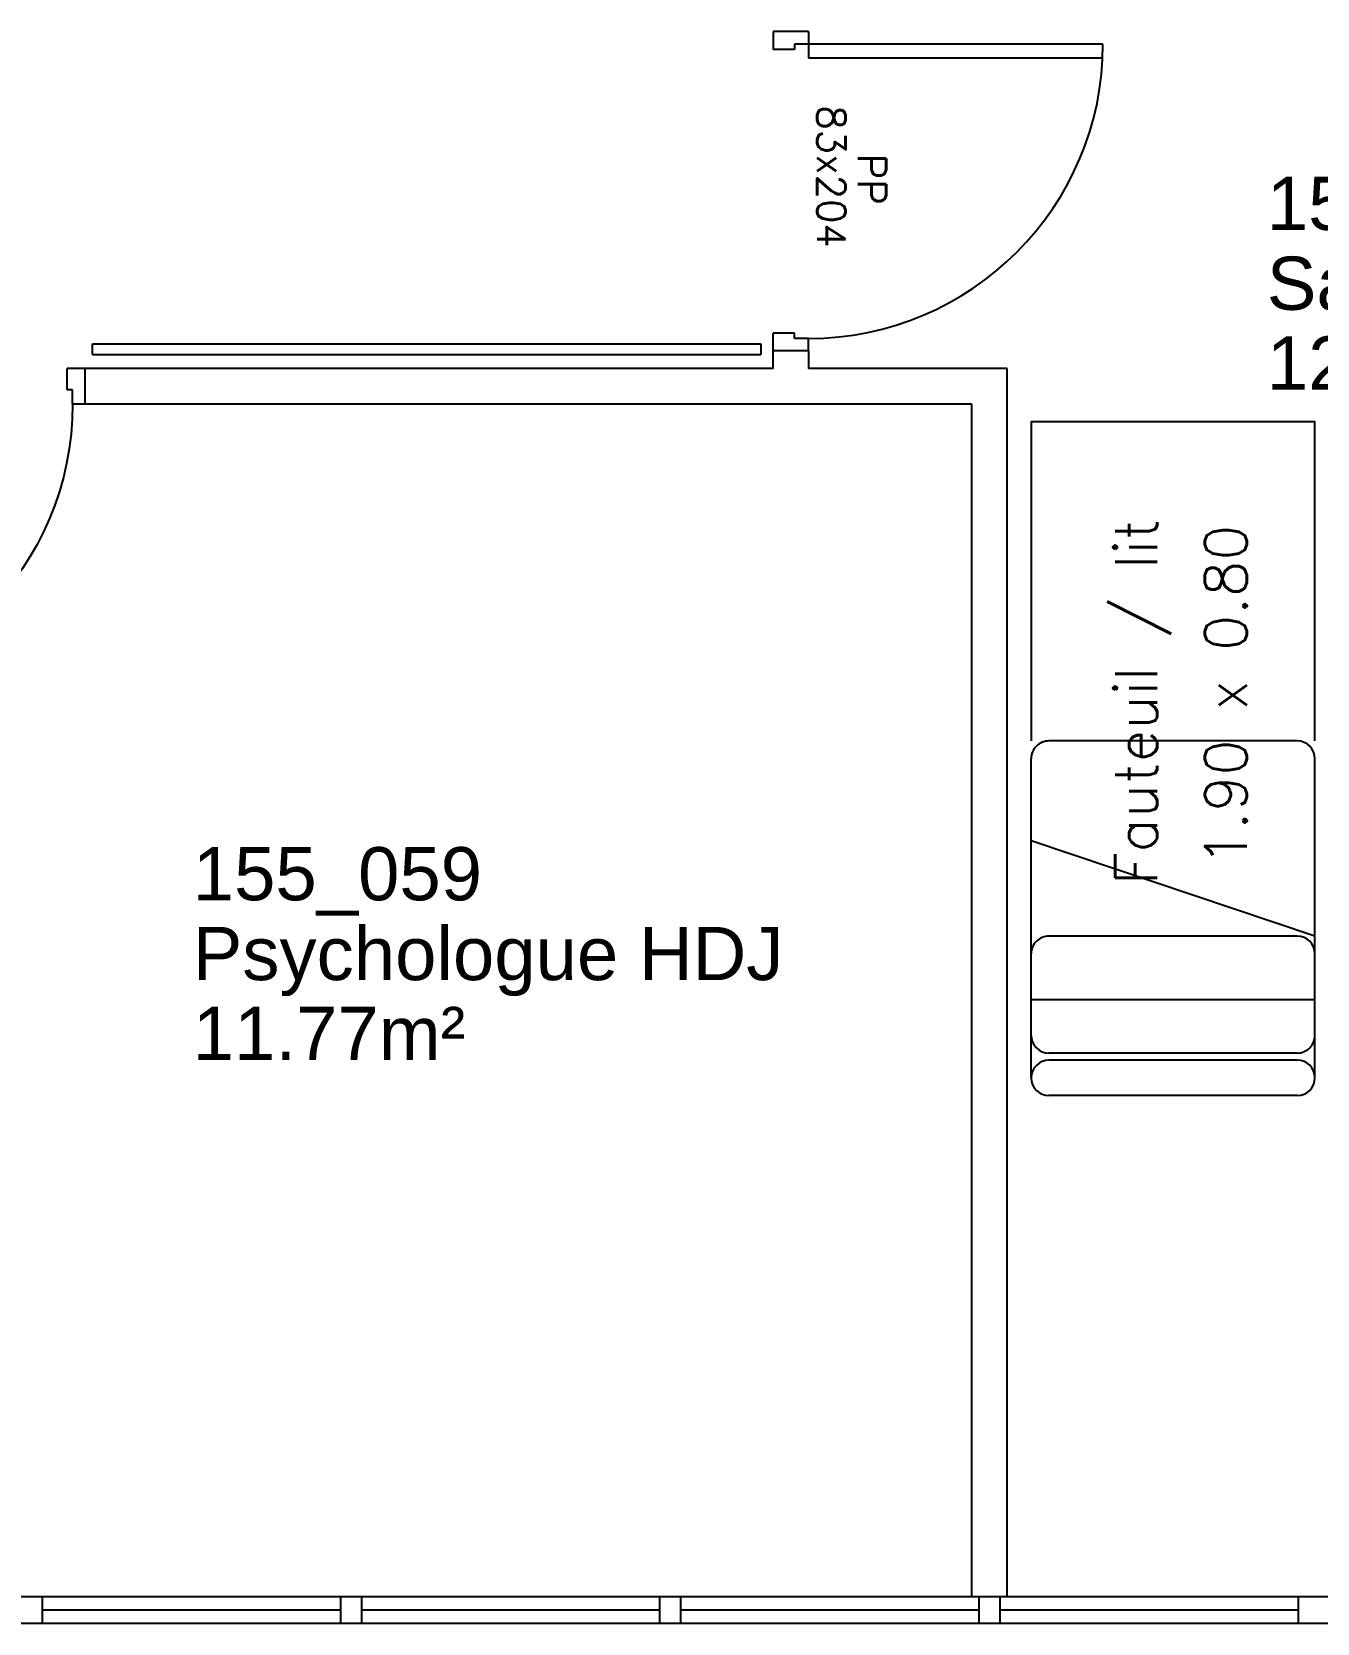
# Model space of a CAD drawing. Header units: metres. Extents: x -8 to 211, y -5 to 120.
# Drawn here: x 153.691 to 157.315, y 56.862 to 61.349 of the extents above; entities that cross this region are included whole.
import ezdxf
from ezdxf.enums import TextEntityAlignment as Align

# ---------------------------------------------------------------- set-up
doc = ezdxf.new("R2010")
doc.units = ezdxf.units.M
doc.header["$LTSCALE"] = 0.8
doc.header["$MEASUREMENT"] = 0
doc.layers.get('0').update_dxf_attribs({"linetype": 'CONTINUOUS'})
for name, color, linetype in [('00_Cadre', 7, 'CONTINUOUS'), ('A_CHASS', 4, 'CONTINUOUS'), ('A_EQMP', 142, 'CONTINUOUS'), ('A_Etiqu_Local', 7, 'CONTINUOUS'), ('A_HACH_STRUC', 7, 'CONTINUOUS'), ('A_MURS_CLOI', 7, 'CONTINUOUS'), ('EQuipement-main courante', 181, 'CONTINUOUS')]:
    doc.layers.add(name, color=color, linetype=linetype)
doc.styles.add('Attribut', font='arial.ttf')
doc.styles.add('ROMANS8', font='romans8', dxfattribs={"height": 10})

# ---------------------------------------------------------------- blocks, each defined once
blk = doc.blocks.new('A_Etiqu_Local')
at = {"style": 'Attribut', "flags": 1}
for tag, p in [('CODE_HOPITAL', (-0.4463, 1.632)), ('CODE_SITE', (-0.4463, 1.407)), ('CODE_BATIMENT', (-0.4463, 1.182)), ('CODE_SECTEUR', (-0.4463, 0.957)), ('CODE_ETAGE', (-0.4463, 0.732)), ('NOM_NORMALISE', (-0.4463, -0.843)), ('SECTEUR_ACTIVITE', (-0.4463, -1.068)), ('SOUS_SECTEUR_ACTIVITE', (-0.4463, -1.293)), ('VOLUME', (-0.4463, -1.518)), ('SERVICE', (-0.4463, -1.743)), ('CODE_UG', (-0.4463, -1.968)), ('CODE_UA', (-0.4463, -2.193)), ('CODE_POLE', (-0.4463, -2.418)), ('OCCUPANT_EXTERNE', (-0.4463, -2.643)), ('DISPONIBILITE', (-0.4463, -2.868)), ('ACCES_HANDICAPES', (-0.4463, -3.093)), ('NATURE_SOL', (-0.4463, -3.318)), ('RISQUE_LABORATOIRE', (-0.4463, -3.543)), ('AMIANTE', (-0.4463, -3.768))]:
    blk.add_attdef(tag, p, '', height=0.15, dxfattribs=at)
at = {"layer": 'A_Etiqu_Local', "style": 'Attribut'}
for tag, p in [('CODE_PIECE', (-0.4463, 0.282)), ('NOM_USAGE', (-0.4463, 0.057)), ('SURFACE', (-0.4463, -0.168))]:
    blk.add_attdef(tag, p, '', height=0.15, dxfattribs=at)
blk = doc.blocks.new('P80bt10')
for p, q in [((0.035, 0.93), (0.035, 0.1)), ((0.075, 0.929), (0.075, 0.1)), ((0, 0.1), (0, 0)), ((0, 0.1), (0.035, 0.1)), ((0.035, 0.1), (0.075, 0.1)), ((0.035, 0.1), (0.035, 0.06)), ((0.865, 0.1), (0.865, 0.06)), ((0.9, 0.1), (0.865, 0.1)), ((0.9, 0.1), (0.9, 0)), ((0.035, 0.06), (0.05, 0.06)), ((0.05, 0.06), (0.05, 0)), ((0.865, 0.06), (0.85, 0.06)), ((0.85, 0.06), (0.85, 0)), ((0, 0), (0.05, 0)), ((0.9, 0), (0.85, 0))]:
    blk.add_line(p, q)
blk.add_arc((0.035, 0.1), 0.83, 0, 90)
at = {"style": 'ROMANS8'}
for tag, p in [('DEF', (0.4163, 0.239)), ('DIM', (0.4087, 0.1245))]:
    blk.add_attdef(tag, text='', height=0.08, dxfattribs=at).set_placement(p, align=Align.CENTER)

msp = doc.modelspace()

# ---------------------------------------------------------------- linework, layer by layer
at = {"layer": '00_Cadre', "color": 8}
msp.add_line((155.8812, 60.4495), (155.8812, 60.3994), dxfattribs=at)
at = {"layer": 'A_CHASS', "color": 8}
for p, q in [((151.0412, 56.937), (158.0412, 56.937)), ((153.7212, 56.862), (153.7212, 56.937)), ((153.7212, 56.8995), (154.5612, 56.8995)), ((154.5612, 56.937), (154.5612, 56.862)), ((154.6212, 56.862), (154.6212, 56.937)), ((154.6212, 56.8995), (155.4612, 56.8995)), ((155.4612, 56.937), (155.4612, 56.862)), ((155.5212, 56.862), (155.5212, 56.937)), ((155.5212, 56.8995), (156.3612, 56.8995)), ((156.3612, 56.937), (156.3612, 56.862)), ((156.4212, 56.862), (156.4212, 56.937)), ((156.4212, 56.8995), (157.2612, 56.8995)), ((157.2612, 56.937), (157.2612, 56.862)), ((151.0412, 56.862), (158.0412, 56.862))]:
    msp.add_line(p, q, dxfattribs=at)
at = {"layer": 'A_EQMP', "color": 8, "linetype": 'Continuous'}
for p, q in [((157.2588, 59.3495), (156.5588, 59.3494)), ((156.5089, 58.3994), (156.5088, 59.2994)), ((157.3089, 58.3995), (157.3088, 59.2995)), ((157.3089, 58.7995), (156.5088, 59.0676)), ((157.2589, 58.7995), (156.5589, 58.7994)), ((157.3089, 58.6195), (156.5089, 58.6194)), ((157.2589, 58.4695), (156.5589, 58.4694)), ((157.2589, 58.4495), (156.5589, 58.4494)), ((157.2589, 58.3495), (156.5589, 58.3494))]:
    msp.add_line(p, q, dxfattribs=at)
msp.add_lwpolyline([(157.3088, 59.3495), (157.3088, 60.2495), (156.5088, 60.2494), (156.5088, 59.3494)], dxfattribs=at)
for centre, start, end in [((156.5588, 59.2994), 90.0046, 180.0046), ((157.2588, 59.2995), 0.0046, 90.0046), ((156.5589, 58.7494), 90.0046, 180.0046), ((157.2589, 58.7495), 0.0046, 90.0046), ((156.5589, 58.5194), 180.0046, 270.0046), ((157.2589, 58.5195), 270.0046, 0.0046), ((156.5589, 58.3994), 90.0046, 269.9777), ((157.2589, 58.3995), 270.0046, 90.0011)]:
    msp.add_arc(centre, 0.05, start, end, dxfattribs=at)
at = {"layer": 'A_MURS_CLOI', "color": 8, "linetype": 'Continuous'}
for p, q in [((155.8812, 60.4495), (155.7812, 60.4495)), ((155.7812, 60.3994), (155.7812, 60.4495)), ((153.8412, 60.2994), (153.8412, 60.3994)), ((155.7812, 60.3994), (153.8412, 60.3994)), ((156.4412, 60.3994), (155.8812, 60.3994)), ((156.3342, 60.3994), (156.3342, 60.3994)), ((156.4412, 56.937), (156.4412, 60.3994)), ((156.3412, 60.2994), (153.8412, 60.2994)), ((156.3412, 56.937), (156.3412, 60.2994))]:
    msp.add_line(p, q, dxfattribs=at)
at = {"layer": 'EQuipement-main courante', "color": 8}
for p, q in [((153.8625, 60.4694), (155.7467, 60.4694)), ((153.8625, 60.4394), (153.8625, 60.4694)), ((153.8625, 60.4394), (155.7467, 60.4394)), ((155.7467, 60.4694), (155.7467, 60.4394))]:
    msp.add_line(p, q, dxfattribs=at)

# ---------------------------------------------------------------- block references
at = {"layer": 'A_Etiqu_Local', "color": 8}
ref = msp.add_blockref('A_Etiqu_Local', (157.6194, 60.5081), dxfattribs=at)
ref.add_attrib('CODE_PIECE', '158_059', (157.1731, 60.7901), dxfattribs={"height": 0.15, "style": 'Attribut'})
ref.add_attrib('NOM_USAGE', 'Salle de prélèvements', (157.1731, 60.5651), dxfattribs={"height": 0.15, "style": 'Attribut'})
ref.add_attrib('SURFACE', '12.62m²', (157.1731, 60.3401), dxfattribs={"height": 0.15, "style": 'Attribut'})
ref = msp.add_blockref('A_Etiqu_Local', (154.5912, 58.6182), dxfattribs=at)
ref.add_attrib('CODE_PIECE', '155_059', (154.1449, 58.9001), dxfattribs={"height": 0.15, "style": 'Attribut'})
ref.add_attrib('NOM_USAGE', 'Psychologue HDJ', (154.1449, 58.6751), dxfattribs={"height": 0.15, "style": 'Attribut'})
ref.add_attrib('SURFACE', '11.77m²', (154.1449, 58.4501), dxfattribs={"height": 0.15, "style": 'Attribut'})
at = {"layer": 'A_HACH_STRUC', "color": 8, "rotation": 270}
msp.add_blockref('P80bt10', (155.7812, 61.3495), dxfattribs=at).add_auto_attribs({'DEF': 'PP', 'DIM': '83x204'})
at = {"layer": 'A_HACH_STRUC', "color": 8}
ref = msp.add_blockref('P80bt10', (152.9412, 60.3994), dxfattribs=dict(at, xscale=-1, rotation=180))
ref.add_attrib('DEF', 'PP', dxfattribs={"layer": '0', "height": 0.08, "rotation": 180, "style": 'ROMANS8'}).set_placement((153.3575, 60.1604), align=Align.CENTER)
ref.add_attrib('DIM', '83x204', dxfattribs={"layer": '0', "height": 0.08, "rotation": 180, "style": 'ROMANS8'}).set_placement((153.3499, 60.2749), align=Align.CENTER)

# ---------------------------------------------------------------- texts
at = {"layer": 'A_EQMP', "color": 8, "linetype": 'Continuous', "style": 'ROMANS8'}
for s, p in [('Fauteuil / lit', (156.8132, 59.4602)), ('1.90 x 0.80', (157.0577, 59.4784))]:
    msp.add_text(s, height=0.1188, rotation=90.0046, dxfattribs=at).set_placement(p, align=Align.MIDDLE)

doc.saveas('drawing.dxf')
